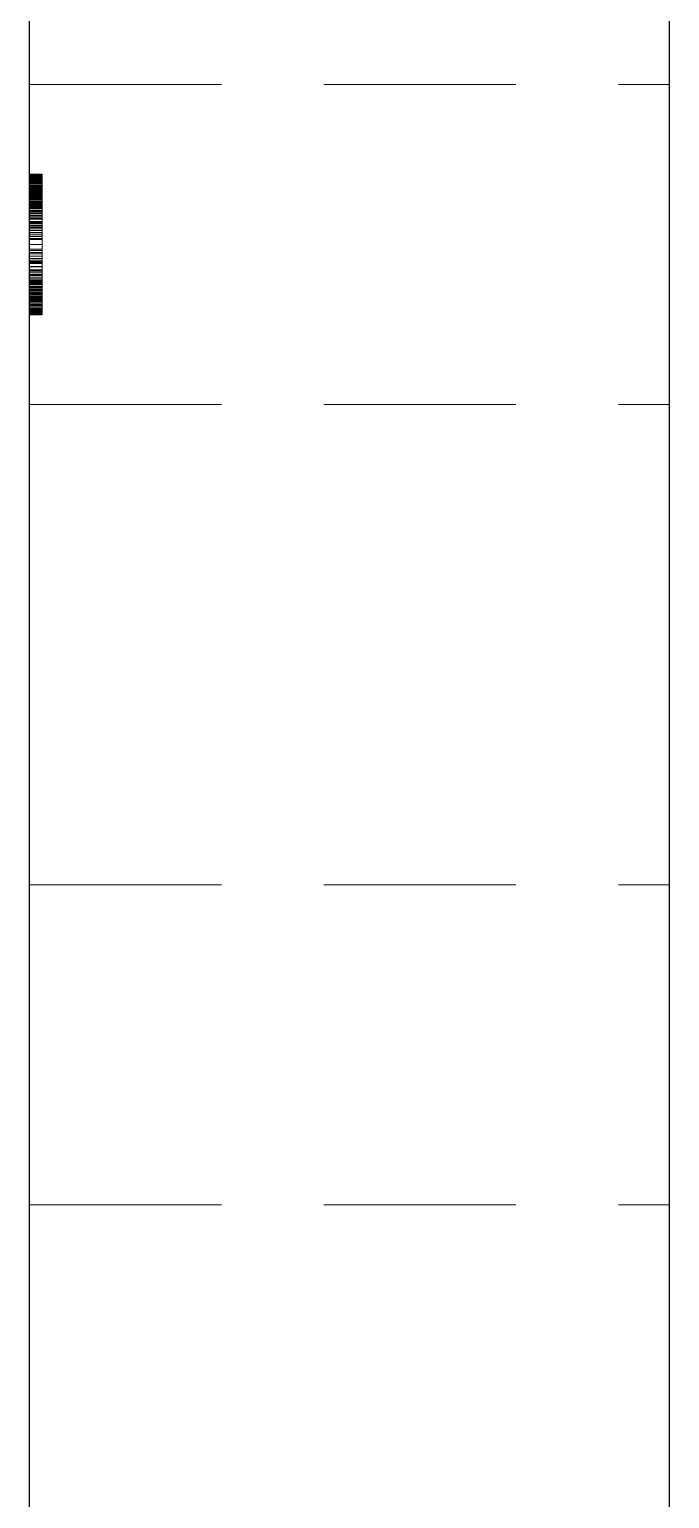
# Paper-space layout '01_三视图' of a CAD drawing. Header units: millimetres. Extents: x 8 to 451, y 8 to 289.
# Drawn here: x 53.92 to 58.93, y 173.67 to 185.14 of the extents above; entities that cross this region are included whole.
import ezdxf

# ---------------------------------------------------------------- set-up
doc = ezdxf.new("R2010")
doc.units = ezdxf.units.MM
doc.linetypes.add('WP_HIDDEN', pattern=[2.3, 1.5, -0.8])
doc.layers.add('HIDDEN', color=7, linetype='WP_HIDDEN', lineweight=13)
doc.layers.add('VISIBLE', color=7, linetype='CONTINUOUS', lineweight=25)

psp = doc.layouts.new('01_三视图')

# ---------------------------------------------------------------- linework, layer by layer
at = {"layer": 'HIDDEN'}
for points in [[(53.925, 182.213), (53.925, 182.244), (53.925, 182.336), (53.925, 182.485), (53.925, 182.683), (53.925, 182.92), (53.925, 183.185), (53.925, 183.463), (53.925, 183.741), (53.925, 184.005), (53.925, 184.242), (53.925, 184.44), (53.925, 184.589), (53.925, 184.681), (53.925, 184.713)], [(53.925, 184.713), (58.925, 184.713)], [(58.925, 182.213), (58.925, 182.244), (58.925, 182.336), (58.925, 182.485), (58.925, 182.683), (58.925, 182.92), (58.925, 183.185), (58.925, 183.463), (58.925, 183.741), (58.925, 184.005), (58.925, 184.242), (58.925, 184.44), (58.925, 184.589), (58.925, 184.681), (58.925, 184.713)], [(53.925, 184.013), (53.925, 184.012)], [(53.925, 184.012), (53.925, 184.013)], [(53.925, 182.931), (53.925, 184.013)], [(53.925, 184.013), (53.925, 183.995)], [(53.925, 184.013), (54.025, 184.013)], [(53.925, 184.012), (53.925, 184.009)], [(53.925, 184.011), (53.925, 184.012)], [(53.925, 184.012), (54.025, 184.012)], [(53.925, 184.012), (54.025, 184.012)], [(53.925, 184.008), (53.925, 184.011)], [(53.925, 184.011), (54.025, 184.011)], [(53.925, 184.009), (53.925, 184.004)], [(53.925, 184.009), (54.025, 184.009)], [(53.925, 184.004), (53.925, 184.008)], [(53.925, 184.008), (53.925, 182.931)], [(53.925, 183.163), (53.925, 184.008)], [(53.925, 184.008), (54.025, 184.008)], [(53.925, 184.008), (54.025, 184.008)], [(53.925, 184.004), (53.925, 183.997)], [(53.925, 183.999), (53.925, 184.004)], [(53.925, 184.004), (54.025, 184.004)], [(53.925, 184.004), (54.025, 184.004)], [(53.925, 183.993), (53.925, 183.999)], [(53.925, 183.999), (54.025, 183.999)], [(53.925, 183.997), (53.925, 183.988)], [(53.925, 183.997), (54.025, 183.997)], [(53.925, 183.995), (53.925, 183.978)], [(53.925, 183.995), (54.025, 183.995)], [(53.925, 183.986), (53.925, 183.993)], [(53.925, 183.993), (54.025, 183.993)], [(53.925, 183.988), (53.925, 183.977)], [(53.925, 183.988), (54.025, 183.988)], [(53.925, 183.978), (53.925, 183.986)], [(53.925, 183.986), (54.025, 183.986)], [(53.925, 183.969), (53.925, 183.978)], [(53.925, 183.978), (53.925, 183.96)], [(53.925, 183.978), (54.025, 183.978)], [(53.925, 183.978), (54.025, 183.978)], [(53.925, 183.977), (53.925, 183.964)], [(53.925, 183.977), (54.025, 183.977)], [(53.925, 183.958), (53.925, 183.969)], [(53.925, 183.969), (54.025, 183.969)], [(53.925, 183.964), (53.925, 183.949)], [(53.925, 183.964), (54.025, 183.964)], [(53.925, 183.96), (53.925, 183.942)], [(53.925, 183.96), (54.025, 183.96)], [(53.925, 183.947), (53.925, 183.958)], [(53.925, 183.958), (54.025, 183.958)], [(53.925, 183.949), (53.925, 183.933)], [(53.925, 183.949), (54.025, 183.949)], [(53.925, 183.935), (53.925, 183.947)], [(53.925, 183.947), (54.025, 183.947)], [(53.925, 183.942), (53.925, 183.924)], [(53.925, 183.942), (54.025, 183.942)], [(53.925, 183.922), (53.925, 183.935)], [(53.925, 183.935), (54.025, 183.935)], [(53.925, 183.933), (53.925, 183.915)], [(53.925, 183.933), (54.025, 183.933)], [(53.925, 183.924), (53.925, 183.906)], [(53.925, 183.924), (54.025, 183.924)], [(53.925, 183.908), (53.925, 183.922)], [(53.925, 183.922), (54.025, 183.922)], [(53.925, 183.915), (53.925, 183.895)], [(53.925, 183.915), (54.025, 183.915)], [(53.925, 183.893), (53.925, 183.908)], [(53.925, 183.908), (54.025, 183.908)], [(54.025, 184.013), (54.025, 184.012)], [(54.025, 184.012), (54.025, 184.013)], [(54.025, 182.931), (54.025, 184.013)], [(54.025, 184.013), (54.025, 183.995)], [(54.025, 184.012), (54.025, 184.009)], [(54.025, 184.011), (54.025, 184.012)], [(54.025, 184.008), (54.025, 184.011)], [(54.025, 184.009), (54.025, 184.004)], [(54.025, 184.004), (54.025, 184.008)], [(54.025, 184.008), (54.025, 182.931)], [(54.025, 183.163), (54.025, 184.008)], [(54.025, 184.004), (54.025, 183.997)], [(54.025, 183.999), (54.025, 184.004)], [(54.025, 183.993), (54.025, 183.999)], [(54.025, 183.997), (54.025, 183.988)], [(54.025, 183.995), (54.025, 183.978)], [(54.025, 183.986), (54.025, 183.993)], [(54.025, 183.988), (54.025, 183.977)], [(54.025, 183.978), (54.025, 183.986)], [(54.025, 183.969), (54.025, 183.978)], [(54.025, 183.978), (54.025, 183.96)], [(54.025, 183.977), (54.025, 183.964)], [(54.025, 183.958), (54.025, 183.969)], [(54.025, 183.964), (54.025, 183.949)], [(54.025, 183.96), (54.025, 183.942)], [(54.025, 183.947), (54.025, 183.958)], [(54.025, 183.949), (54.025, 183.933)], [(54.025, 183.935), (54.025, 183.947)], [(54.025, 183.942), (54.025, 183.924)], [(54.025, 183.922), (54.025, 183.935)], [(54.025, 183.933), (54.025, 183.915)], [(54.025, 183.924), (54.025, 183.906)], [(54.025, 183.908), (54.025, 183.922)], [(54.025, 183.915), (54.025, 183.895)], [(54.025, 183.893), (54.025, 183.908)], [(53.925, 183.906), (53.925, 183.887)], [(53.925, 183.906), (54.025, 183.906)], [(53.925, 183.902), (53.925, 183.903)], [(53.925, 183.903), (54.025, 183.903)], [(53.925, 183.903), (53.925, 183.903)], [(53.925, 183.903), (54.025, 183.903)], [(53.925, 183.903), (53.925, 183.903)], [(53.925, 183.903), (54.025, 183.903)], [(53.925, 183.903), (53.925, 183.902)], [(53.925, 183.9), (53.925, 183.902)], [(53.925, 183.902), (54.025, 183.902)], [(53.925, 183.902), (54.025, 183.902)], [(53.925, 183.902), (53.925, 183.9)], [(53.925, 183.898), (53.925, 183.9)], [(53.925, 183.9), (54.025, 183.9)], [(53.925, 183.9), (54.025, 183.9)], [(53.925, 183.9), (53.925, 183.898)], [(53.925, 183.896), (53.925, 183.898)], [(53.925, 183.898), (54.025, 183.898)], [(53.925, 183.898), (54.025, 183.898)], [(53.925, 183.898), (53.925, 183.895)], [(53.925, 183.892), (53.925, 183.896)], [(53.925, 183.896), (54.025, 183.896)], [(53.925, 183.895), (53.925, 183.873)], [(53.925, 183.895), (54.025, 183.895)], [(53.925, 183.895), (54.025, 183.895)], [(53.925, 183.895), (53.925, 183.891)], [(53.925, 183.877), (53.925, 183.893)], [(53.925, 183.893), (54.025, 183.893)], [(53.925, 183.888), (53.925, 183.892)], [(53.925, 183.892), (54.025, 183.892)], [(53.925, 183.891), (54.025, 183.891)], [(53.925, 183.891), (53.925, 183.886)], [(53.925, 183.884), (53.925, 183.888)], [(53.925, 183.888), (54.025, 183.888)], [(53.925, 183.887), (53.925, 183.869)], [(53.925, 183.887), (54.025, 183.887)], [(53.925, 183.886), (54.025, 183.886)], [(53.925, 183.886), (53.925, 183.881)], [(53.925, 183.879), (53.925, 183.884)], [(53.925, 183.884), (54.025, 183.884)], [(53.925, 183.881), (54.025, 183.881)], [(53.925, 183.881), (53.925, 183.876)], [(53.925, 183.873), (53.925, 183.879)], [(53.925, 183.879), (54.025, 183.879)], [(53.925, 183.86), (53.925, 183.877)], [(53.925, 183.877), (54.025, 183.877)], [(53.925, 183.876), (54.025, 183.876)], [(53.925, 183.876), (53.925, 183.869)], [(53.925, 183.873), (53.925, 183.85)], [(53.925, 183.873), (54.025, 183.873)], [(53.925, 183.867), (53.925, 183.873)], [(53.925, 183.873), (54.025, 183.873)], [(53.925, 183.869), (53.925, 183.85)], [(53.925, 183.869), (54.025, 183.869)], [(53.925, 183.869), (54.025, 183.869)], [(53.925, 183.869), (53.925, 183.862)], [(53.925, 183.86), (53.925, 183.867)], [(53.925, 183.867), (54.025, 183.867)], [(53.925, 183.862), (54.025, 183.862)], [(53.925, 183.862), (53.925, 183.854)], [(53.925, 183.842), (53.925, 183.86)], [(53.925, 183.86), (54.025, 183.86)], [(53.925, 183.852), (53.925, 183.86)], [(53.925, 183.86), (54.025, 183.86)], [(53.925, 183.854), (54.025, 183.854)], [(53.925, 183.854), (53.925, 183.845)], [(53.925, 183.844), (53.925, 183.852)], [(53.925, 183.852), (54.025, 183.852)], [(53.925, 183.85), (53.925, 183.825)], [(53.925, 183.85), (53.925, 183.833)], [(53.925, 183.85), (54.025, 183.85)], [(53.925, 183.85), (54.025, 183.85)], [(53.925, 183.845), (54.025, 183.845)], [(53.925, 183.845), (53.925, 183.836)], [(53.925, 183.826), (53.925, 183.844)], [(53.925, 183.844), (54.025, 183.844)], [(53.925, 183.824), (53.925, 183.842)], [(53.925, 183.842), (54.025, 183.842)], [(53.925, 183.836), (54.025, 183.836)], [(53.925, 183.836), (53.925, 183.826)], [(53.925, 183.833), (53.925, 183.816)], [(53.925, 183.833), (54.025, 183.833)], [(53.925, 183.813), (53.925, 183.826)], [(53.925, 183.826), (54.025, 183.826)], [(53.925, 183.826), (54.025, 183.826)], [(53.925, 183.826), (53.925, 183.816)], [(53.925, 183.825), (53.925, 183.798)], [(53.925, 183.825), (54.025, 183.825)], [(53.925, 183.804), (53.925, 183.824)], [(53.925, 183.824), (54.025, 183.824)], [(53.925, 183.816), (53.925, 183.8)], [(53.925, 183.816), (54.025, 183.816)], [(53.925, 183.816), (54.025, 183.816)], [(53.925, 183.816), (53.925, 183.804)], [(53.925, 183.799), (53.925, 183.813)], [(53.925, 183.813), (54.025, 183.813)], [(53.925, 183.784), (53.925, 183.804)], [(53.925, 183.804), (54.025, 183.804)], [(53.925, 183.804), (54.025, 183.804)], [(53.925, 183.804), (53.925, 183.791)], [(53.925, 183.8), (53.925, 183.785)], [(53.925, 183.8), (54.025, 183.8)], [(53.925, 183.783), (53.925, 183.799)], [(53.925, 183.799), (54.025, 183.799)], [(53.925, 183.798), (53.925, 183.77)], [(53.925, 183.798), (54.025, 183.798)], [(54.025, 183.906), (54.025, 183.887)], [(54.025, 183.902), (54.025, 183.903)], [(54.025, 183.903), (54.025, 183.903)], [(54.025, 183.903), (54.025, 183.903)], [(54.025, 183.903), (54.025, 183.902)], [(54.025, 183.9), (54.025, 183.902)], [(54.025, 183.902), (54.025, 183.9)], [(54.025, 183.898), (54.025, 183.9)], [(54.025, 183.9), (54.025, 183.898)], [(54.025, 183.896), (54.025, 183.898)], [(54.025, 183.898), (54.025, 183.895)], [(54.025, 183.892), (54.025, 183.896)], [(54.025, 183.895), (54.025, 183.873)], [(54.025, 183.895), (54.025, 183.891)], [(54.025, 183.877), (54.025, 183.893)], [(54.025, 183.888), (54.025, 183.892)], [(54.025, 183.891), (54.025, 183.886)], [(54.025, 183.884), (54.025, 183.888)], [(54.025, 183.887), (54.025, 183.869)], [(54.025, 183.886), (54.025, 183.881)], [(54.025, 183.879), (54.025, 183.884)], [(54.025, 183.881), (54.025, 183.876)], [(54.025, 183.873), (54.025, 183.879)], [(54.025, 183.86), (54.025, 183.877)], [(54.025, 183.876), (54.025, 183.869)], [(54.025, 183.873), (54.025, 183.85)], [(54.025, 183.867), (54.025, 183.873)], [(54.025, 183.869), (54.025, 183.85)], [(54.025, 183.869), (54.025, 183.862)], [(54.025, 183.86), (54.025, 183.867)], [(54.025, 183.862), (54.025, 183.854)], [(54.025, 183.842), (54.025, 183.86)], [(54.025, 183.852), (54.025, 183.86)], [(54.025, 183.854), (54.025, 183.845)], [(54.025, 183.844), (54.025, 183.852)], [(54.025, 183.85), (54.025, 183.825)], [(54.025, 183.85), (54.025, 183.833)], [(54.025, 183.845), (54.025, 183.836)], [(54.025, 183.826), (54.025, 183.844)], [(54.025, 183.824), (54.025, 183.842)], [(54.025, 183.836), (54.025, 183.826)], [(54.025, 183.833), (54.025, 183.816)], [(54.025, 183.813), (54.025, 183.826)], [(54.025, 183.826), (54.025, 183.816)], [(54.025, 183.825), (54.025, 183.798)], [(54.025, 183.804), (54.025, 183.824)], [(54.025, 183.816), (54.025, 183.8)], [(54.025, 183.816), (54.025, 183.804)], [(54.025, 183.799), (54.025, 183.813)], [(54.025, 183.784), (54.025, 183.804)], [(54.025, 183.804), (54.025, 183.791)], [(54.025, 183.8), (54.025, 183.785)], [(54.025, 183.783), (54.025, 183.799)], [(54.025, 183.798), (54.025, 183.77)], [(53.925, 183.791), (54.025, 183.791)], [(53.925, 183.791), (53.925, 183.777)], [(53.925, 183.785), (53.925, 183.77)], [(53.925, 183.785), (54.025, 183.785)], [(53.925, 183.762), (53.925, 183.784)], [(53.925, 183.784), (54.025, 183.784)], [(53.925, 183.766), (53.925, 183.783)], [(53.925, 183.783), (54.025, 183.783)], [(53.925, 183.778), (53.925, 182.931)], [(53.925, 183.778), (54.025, 183.778)], [(53.925, 183.777), (54.025, 183.777)], [(53.925, 183.777), (53.925, 183.761)], [(53.925, 183.774), (53.925, 182.931)], [(53.925, 183.762), (53.925, 183.774)], [(53.925, 183.774), (54.025, 183.774)], [(53.925, 183.77), (53.925, 183.74)], [(53.925, 183.77), (53.925, 183.756)], [(53.925, 183.77), (54.025, 183.77)], [(53.925, 183.77), (54.025, 183.77)], [(53.925, 183.748), (53.925, 183.766)], [(53.925, 183.766), (54.025, 183.766)], [(53.925, 183.74), (53.925, 183.762)], [(53.925, 183.751), (53.925, 183.762)], [(53.925, 183.762), (54.025, 183.762)], [(53.925, 183.762), (54.025, 183.762)], [(53.925, 183.761), (54.025, 183.761)], [(53.925, 183.761), (53.925, 183.744)], [(53.925, 183.756), (53.925, 183.742)], [(53.925, 183.756), (54.025, 183.756)], [(53.925, 183.728), (53.925, 183.751)], [(53.925, 183.751), (54.025, 183.751)], [(53.925, 183.729), (53.925, 183.748)], [(53.925, 183.748), (54.025, 183.748)], [(53.925, 183.744), (54.025, 183.744)], [(53.925, 183.744), (53.925, 183.725)], [(53.925, 183.742), (53.925, 183.614)], [(53.925, 183.742), (54.025, 183.742)], [(53.925, 183.717), (53.925, 183.74)], [(53.925, 183.74), (53.925, 183.707)], [(53.925, 183.74), (54.025, 183.74)], [(53.925, 183.74), (54.025, 183.74)], [(53.925, 183.708), (53.925, 183.729)], [(53.925, 183.729), (54.025, 183.729)], [(53.925, 183.706), (53.925, 183.728)], [(53.925, 183.728), (54.025, 183.728)], [(53.925, 183.725), (54.025, 183.725)], [(53.925, 183.725), (53.925, 183.705)], [(53.925, 183.692), (53.925, 183.717)], [(53.925, 183.717), (54.025, 183.717)], [(53.925, 183.686), (53.925, 183.708)], [(53.925, 183.708), (54.025, 183.708)], [(53.925, 183.707), (53.925, 183.672)], [(53.925, 183.707), (54.025, 183.707)], [(53.925, 183.683), (53.925, 183.706)], [(53.925, 183.706), (54.025, 183.706)], [(53.925, 183.705), (54.025, 183.705)], [(53.925, 183.705), (53.925, 183.684)], [(53.925, 183.666), (53.925, 183.692)], [(53.925, 183.692), (54.025, 183.692)], [(53.925, 183.663), (53.925, 183.686)], [(53.925, 183.686), (54.025, 183.686)], [(53.925, 183.684), (54.025, 183.684)], [(53.925, 183.684), (53.925, 183.661)], [(53.925, 183.661), (53.925, 183.683)], [(53.925, 183.683), (54.025, 183.683)], [(54.025, 183.791), (54.025, 183.777)], [(54.025, 183.785), (54.025, 183.77)], [(54.025, 183.762), (54.025, 183.784)], [(54.025, 183.766), (54.025, 183.783)], [(54.025, 182.931), (54.025, 183.778)], [(54.025, 183.777), (54.025, 183.761)], [(54.025, 183.774), (54.025, 182.931)], [(54.025, 183.762), (54.025, 183.774)], [(54.025, 183.77), (54.025, 183.74)], [(54.025, 183.77), (54.025, 183.756)], [(54.025, 183.748), (54.025, 183.766)], [(54.025, 183.74), (54.025, 183.762)], [(54.025, 183.751), (54.025, 183.762)], [(54.025, 183.761), (54.025, 183.744)], [(54.025, 183.756), (54.025, 183.742)], [(54.025, 183.728), (54.025, 183.751)], [(54.025, 183.729), (54.025, 183.748)], [(54.025, 183.744), (54.025, 183.725)], [(54.025, 183.742), (54.025, 183.614)], [(54.025, 183.74), (54.025, 183.707)], [(54.025, 183.717), (54.025, 183.74)], [(54.025, 183.708), (54.025, 183.729)], [(54.025, 183.706), (54.025, 183.728)], [(54.025, 183.725), (54.025, 183.705)], [(54.025, 183.692), (54.025, 183.717)], [(54.025, 183.686), (54.025, 183.708)], [(54.025, 183.707), (54.025, 183.672)], [(54.025, 183.683), (54.025, 183.706)], [(54.025, 183.705), (54.025, 183.684)], [(54.025, 183.666), (54.025, 183.692)], [(54.025, 183.663), (54.025, 183.686)], [(54.025, 183.684), (54.025, 183.661)], [(54.025, 183.661), (54.025, 183.683)], [(53.925, 183.672), (53.925, 183.635)], [(53.925, 183.672), (54.025, 183.672)], [(53.925, 183.637), (53.925, 183.666)], [(53.925, 183.666), (54.025, 183.666)], [(53.925, 183.638), (53.925, 183.663)], [(53.925, 183.663), (54.025, 183.663)], [(53.925, 183.643), (53.925, 183.661)], [(53.925, 183.661), (54.025, 183.661)], [(53.925, 183.661), (54.025, 183.661)], [(53.925, 183.661), (53.925, 183.637)], [(53.925, 183.627), (53.925, 183.643)], [(53.925, 183.643), (54.025, 183.643)], [(53.925, 183.612), (53.925, 183.638)], [(53.925, 183.638), (54.025, 183.638)], [(53.925, 183.606), (53.925, 183.637)], [(53.925, 183.637), (54.025, 183.637)], [(53.925, 183.637), (54.025, 183.637)], [(53.925, 183.637), (53.925, 183.611)], [(53.925, 183.635), (53.925, 183.595)], [(53.925, 183.635), (54.025, 183.635)], [(53.925, 183.614), (53.925, 183.627)], [(53.925, 183.627), (54.025, 183.627)], [(53.925, 183.614), (54.025, 183.614)], [(53.925, 183.585), (53.925, 183.612)], [(53.925, 183.612), (54.025, 183.612)], [(53.925, 183.611), (54.025, 183.611)], [(53.925, 183.611), (53.925, 183.584)], [(53.925, 183.573), (53.925, 183.606)], [(53.925, 183.606), (54.025, 183.606)], [(53.925, 183.595), (53.925, 183.553)], [(53.925, 183.595), (54.025, 183.595)], [(53.925, 183.556), (53.925, 183.585)], [(53.925, 183.585), (54.025, 183.585)], [(53.925, 183.584), (54.025, 183.584)], [(53.925, 183.584), (53.925, 183.526)], [(53.925, 183.538), (53.925, 183.573)], [(53.925, 183.573), (54.025, 183.573)], [(54.025, 183.672), (54.025, 183.635)], [(54.025, 183.637), (54.025, 183.666)], [(54.025, 183.638), (54.025, 183.663)], [(54.025, 183.643), (54.025, 183.661)], [(54.025, 183.661), (54.025, 183.637)], [(54.025, 183.627), (54.025, 183.643)], [(54.025, 183.612), (54.025, 183.638)], [(54.025, 183.606), (54.025, 183.637)], [(54.025, 183.637), (54.025, 183.611)], [(54.025, 183.635), (54.025, 183.595)], [(54.025, 183.614), (54.025, 183.627)], [(54.025, 183.585), (54.025, 183.612)], [(54.025, 183.611), (54.025, 183.584)], [(54.025, 183.573), (54.025, 183.606)], [(54.025, 183.595), (54.025, 183.553)], [(54.025, 183.556), (54.025, 183.585)], [(54.025, 183.584), (54.025, 183.526)], [(54.025, 183.538), (54.025, 183.573)], [(53.925, 183.526), (53.925, 183.556)], [(53.925, 183.556), (54.025, 183.556)], [(53.925, 183.553), (53.925, 183.509)], [(53.925, 183.553), (54.025, 183.553)], [(53.925, 183.501), (53.925, 183.538)], [(53.925, 183.538), (54.025, 183.538)], [(53.925, 183.462), (53.925, 183.526)], [(53.925, 183.526), (54.025, 183.526)], [(53.925, 183.509), (53.925, 183.462)], [(53.925, 183.509), (54.025, 183.509)], [(53.925, 183.462), (53.925, 183.501)], [(53.925, 183.501), (54.025, 183.501)], [(53.925, 183.416), (53.925, 183.462)], [(53.925, 183.462), (53.925, 183.425)], [(53.925, 183.462), (54.025, 183.462)], [(53.925, 183.399), (53.925, 183.462)], [(53.925, 183.462), (53.925, 183.399)], [(54.025, 183.526), (54.025, 183.556)], [(54.025, 183.553), (54.025, 183.509)], [(54.025, 183.501), (54.025, 183.538)], [(54.025, 183.462), (54.025, 183.526)], [(54.025, 183.509), (54.025, 183.462)], [(54.025, 183.462), (54.025, 183.501)], [(54.025, 183.462), (54.025, 183.425)], [(54.025, 183.416), (54.025, 183.462)], [(54.025, 183.399), (54.025, 183.462)], [(54.025, 183.462), (54.025, 183.399)], [(53.925, 183.425), (53.925, 183.389)], [(53.925, 183.425), (54.025, 183.425)], [(53.925, 183.372), (53.925, 183.416)], [(53.925, 183.416), (54.025, 183.416)], [(53.925, 183.341), (53.925, 183.399)], [(53.925, 183.399), (54.025, 183.399)], [(53.925, 183.399), (54.025, 183.399)], [(53.925, 183.399), (53.925, 183.341)], [(53.925, 183.389), (53.925, 183.354)], [(53.925, 183.389), (54.025, 183.389)], [(53.925, 183.33), (53.925, 183.372)], [(53.925, 183.372), (54.025, 183.372)], [(53.925, 183.354), (53.925, 183.321)], [(53.925, 183.354), (54.025, 183.354)], [(53.925, 183.314), (53.925, 183.341)], [(53.925, 183.341), (54.025, 183.341)], [(53.925, 183.341), (54.025, 183.341)], [(53.925, 183.341), (53.925, 183.314)], [(54.025, 183.425), (54.025, 183.389)], [(54.025, 183.372), (54.025, 183.416)], [(54.025, 183.341), (54.025, 183.399)], [(54.025, 183.399), (54.025, 183.341)], [(54.025, 183.389), (54.025, 183.354)], [(54.025, 183.33), (54.025, 183.372)], [(54.025, 183.354), (54.025, 183.321)], [(54.025, 183.314), (54.025, 183.341)], [(54.025, 183.341), (54.025, 183.314)], [(53.925, 183.291), (53.925, 183.33)], [(53.925, 183.33), (54.025, 183.33)], [(53.925, 183.321), (53.925, 183.289)], [(53.925, 183.321), (54.025, 183.321)], [(53.925, 183.288), (53.925, 183.314)], [(53.925, 183.314), (54.025, 183.314)], [(53.925, 183.314), (54.025, 183.314)], [(53.925, 183.314), (53.925, 183.289)], [(53.925, 183.254), (53.925, 183.291)], [(53.925, 183.291), (54.025, 183.291)], [(53.925, 183.289), (53.925, 183.258)], [(53.925, 183.289), (54.025, 183.289)], [(53.925, 183.289), (54.025, 183.289)], [(53.925, 183.289), (53.925, 183.265)], [(53.925, 183.264), (53.925, 183.288)], [(53.925, 183.288), (54.025, 183.288)], [(53.925, 183.265), (54.025, 183.265)], [(53.925, 183.265), (53.925, 183.242)], [(53.925, 183.241), (53.925, 183.264)], [(53.925, 183.264), (54.025, 183.264)], [(53.925, 183.258), (53.925, 183.229)], [(53.925, 183.258), (54.025, 183.258)], [(53.925, 183.219), (53.925, 183.254)], [(53.925, 183.254), (54.025, 183.254)], [(53.925, 183.242), (54.025, 183.242)], [(53.925, 183.242), (53.925, 183.221)], [(53.925, 183.22), (53.925, 183.241)], [(53.925, 183.241), (54.025, 183.241)], [(53.925, 183.229), (53.925, 183.201)], [(53.925, 183.229), (54.025, 183.229)], [(53.925, 183.221), (54.025, 183.221)], [(53.925, 183.221), (53.925, 183.201)], [(53.925, 183.2), (53.925, 183.22)], [(53.925, 183.22), (54.025, 183.22)], [(53.925, 183.187), (53.925, 183.219)], [(53.925, 183.219), (54.025, 183.219)], [(54.025, 183.291), (54.025, 183.33)], [(54.025, 183.321), (54.025, 183.289)], [(54.025, 183.288), (54.025, 183.314)], [(54.025, 183.314), (54.025, 183.289)], [(54.025, 183.254), (54.025, 183.291)], [(54.025, 183.289), (54.025, 183.258)], [(54.025, 183.289), (54.025, 183.265)], [(54.025, 183.264), (54.025, 183.288)], [(54.025, 183.265), (54.025, 183.242)], [(54.025, 183.241), (54.025, 183.264)], [(54.025, 183.258), (54.025, 183.229)], [(54.025, 183.219), (54.025, 183.254)], [(54.025, 183.242), (54.025, 183.221)], [(54.025, 183.22), (54.025, 183.241)], [(54.025, 183.229), (54.025, 183.201)], [(54.025, 183.221), (54.025, 183.201)], [(54.025, 183.2), (54.025, 183.22)], [(54.025, 183.187), (54.025, 183.219)], [(53.925, 183.201), (53.925, 183.174)], [(53.925, 183.201), (54.025, 183.201)], [(53.925, 183.201), (54.025, 183.201)], [(53.925, 183.201), (53.925, 183.182)], [(53.925, 183.181), (53.925, 183.2)], [(53.925, 183.2), (54.025, 183.2)], [(53.925, 183.156), (53.925, 183.187)], [(53.925, 183.187), (54.025, 183.187)], [(53.925, 183.182), (54.025, 183.182)], [(53.925, 183.182), (53.925, 183.165)], [(53.925, 183.164), (53.925, 183.181)], [(53.925, 183.181), (54.025, 183.181)], [(53.925, 183.174), (53.925, 183.149)], [(53.925, 183.174), (54.025, 183.174)], [(53.925, 183.165), (54.025, 183.165)], [(53.925, 183.165), (53.925, 183.149)], [(53.925, 183.148), (53.925, 183.164)], [(53.925, 183.164), (54.025, 183.164)], [(53.925, 183.163), (54.025, 183.163)], [(53.925, 183.128), (53.925, 183.156)], [(53.925, 183.156), (54.025, 183.156)], [(53.925, 183.149), (53.925, 183.125)], [(53.925, 183.149), (54.025, 183.149)], [(53.925, 183.149), (54.025, 183.149)], [(53.925, 183.149), (53.925, 183.134)], [(53.925, 183.134), (53.925, 183.148)], [(53.925, 183.148), (54.025, 183.148)], [(53.925, 183.121), (53.925, 183.134)], [(53.925, 183.134), (54.025, 183.134)], [(53.925, 183.134), (54.025, 183.134)], [(53.925, 183.134), (53.925, 183.121)], [(53.925, 183.101), (53.925, 183.128)], [(53.925, 183.128), (54.025, 183.128)], [(53.925, 183.125), (53.925, 183.102)], [(53.925, 183.125), (54.025, 183.125)], [(53.925, 183.109), (53.925, 183.121)], [(53.925, 183.121), (54.025, 183.121)], [(53.925, 183.121), (54.025, 183.121)], [(53.925, 183.121), (53.925, 183.11)], [(53.925, 183.11), (54.025, 183.11)], [(53.925, 183.11), (53.925, 183.099)], [(53.925, 183.109), (54.025, 183.109)], [(53.925, 183.089), (53.925, 183.109)], [(54.025, 183.201), (54.025, 183.174)], [(54.025, 183.201), (54.025, 183.182)], [(54.025, 183.181), (54.025, 183.2)], [(54.025, 183.156), (54.025, 183.187)], [(54.025, 183.182), (54.025, 183.165)], [(54.025, 183.164), (54.025, 183.181)], [(54.025, 183.174), (54.025, 183.149)], [(54.025, 183.165), (54.025, 183.149)], [(54.025, 183.148), (54.025, 183.164)], [(54.025, 183.128), (54.025, 183.156)], [(54.025, 183.149), (54.025, 183.125)], [(54.025, 183.149), (54.025, 183.134)], [(54.025, 183.134), (54.025, 183.148)], [(54.025, 183.121), (54.025, 183.134)], [(54.025, 183.134), (54.025, 183.121)], [(54.025, 183.101), (54.025, 183.128)], [(54.025, 183.125), (54.025, 183.102)], [(54.025, 183.109), (54.025, 183.121)], [(54.025, 183.121), (54.025, 183.11)], [(54.025, 183.11), (54.025, 183.099)], [(54.025, 183.089), (54.025, 183.109)], [(53.925, 183.102), (53.925, 183.081)], [(53.925, 183.102), (54.025, 183.102)], [(53.925, 183.076), (53.925, 183.101)], [(53.925, 183.101), (54.025, 183.101)], [(53.925, 183.099), (54.025, 183.099)], [(53.925, 183.099), (53.925, 183.089)], [(53.925, 183.089), (54.025, 183.089)], [(53.925, 183.089), (53.925, 183.08)], [(53.925, 183.079), (53.925, 183.089)], [(53.925, 183.089), (54.025, 183.089)], [(53.925, 183.081), (53.925, 183.061)], [(53.925, 183.081), (54.025, 183.081)], [(53.925, 183.08), (54.025, 183.08)], [(53.925, 183.08), (53.925, 183.071)], [(53.925, 183.071), (53.925, 183.079)], [(53.925, 183.079), (54.025, 183.079)], [(53.925, 183.053), (53.925, 183.076)], [(53.925, 183.076), (54.025, 183.076)], [(53.925, 183.071), (54.025, 183.071)], [(53.925, 183.071), (53.925, 183.063)], [(53.925, 183.063), (53.925, 183.071)], [(53.925, 183.071), (54.025, 183.071)], [(53.925, 183.063), (54.025, 183.063)], [(53.925, 183.063), (53.925, 183.056)], [(53.925, 183.056), (53.925, 183.063)], [(53.925, 183.063), (54.025, 183.063)], [(53.925, 183.061), (53.925, 183.042)], [(53.925, 183.061), (54.025, 183.061)], [(53.925, 183.056), (54.025, 183.056)], [(53.925, 183.056), (53.925, 183.049)], [(53.925, 183.049), (53.925, 183.056)], [(53.925, 183.056), (54.025, 183.056)], [(53.925, 183.031), (53.925, 183.053)], [(53.925, 183.053), (54.025, 183.053)], [(53.925, 183.049), (54.025, 183.049)], [(53.925, 183.049), (53.925, 183.043)], [(53.925, 183.043), (53.925, 183.049)], [(53.925, 183.049), (54.025, 183.049)], [(53.925, 183.043), (54.025, 183.043)], [(53.925, 183.043), (53.925, 183.038)], [(53.925, 183.038), (53.925, 183.043)], [(53.925, 183.043), (54.025, 183.043)], [(53.925, 183.042), (53.925, 183.024)], [(53.925, 183.042), (54.025, 183.042)], [(53.925, 183.038), (54.025, 183.038)], [(53.925, 183.038), (53.925, 183.034)], [(53.925, 183.034), (53.925, 183.038)], [(53.925, 183.038), (54.025, 183.038)], [(53.925, 183.034), (54.025, 183.034)], [(53.925, 183.034), (53.925, 183.03)], [(53.925, 183.03), (53.925, 183.034)], [(53.925, 183.034), (54.025, 183.034)], [(53.925, 183.011), (53.925, 183.031)], [(53.925, 183.031), (54.025, 183.031)], [(53.925, 183.03), (54.025, 183.03)], [(53.925, 183.03), (53.925, 183.027)], [(53.925, 183.027), (53.925, 183.03)], [(53.925, 183.03), (54.025, 183.03)], [(53.925, 183.027), (54.025, 183.027)], [(53.925, 183.027), (53.925, 183.025)], [(53.925, 183.025), (53.925, 183.027)], [(53.925, 183.027), (54.025, 183.027)], [(53.925, 183.025), (54.025, 183.025)], [(53.925, 183.025), (53.925, 183.023)], [(53.925, 183.023), (53.925, 183.025)], [(53.925, 183.025), (54.025, 183.025)], [(53.925, 183.024), (53.925, 183.011)], [(53.925, 183.024), (54.025, 183.024)], [(53.925, 183.023), (54.025, 183.023)], [(53.925, 183.023), (53.925, 183.022)], [(53.925, 183.022), (53.925, 183.023)], [(53.925, 183.023), (54.025, 183.023)], [(53.925, 183.022), (54.025, 183.022)], [(53.925, 183.022), (53.925, 183.021)], [(53.925, 183.021), (53.925, 183.022)], [(53.925, 183.022), (54.025, 183.022)], [(53.925, 183.021), (54.025, 183.021)], [(53.925, 182.993), (53.925, 183.011)], [(53.925, 183.011), (53.925, 182.998)], [(53.925, 183.011), (54.025, 183.011)], [(53.925, 183.011), (54.025, 183.011)], [(53.925, 182.998), (53.925, 182.986)], [(53.925, 182.998), (54.025, 182.998)], [(53.925, 182.976), (53.925, 182.993)], [(53.925, 182.993), (54.025, 182.993)], [(54.025, 183.102), (54.025, 183.081)], [(54.025, 183.076), (54.025, 183.101)], [(54.025, 183.099), (54.025, 183.089)], [(54.025, 183.089), (54.025, 183.08)], [(54.025, 183.079), (54.025, 183.089)], [(54.025, 183.081), (54.025, 183.061)], [(54.025, 183.08), (54.025, 183.071)], [(54.025, 183.071), (54.025, 183.079)], [(54.025, 183.053), (54.025, 183.076)], [(54.025, 183.071), (54.025, 183.063)], [(54.025, 183.063), (54.025, 183.071)], [(54.025, 183.063), (54.025, 183.056)], [(54.025, 183.056), (54.025, 183.063)], [(54.025, 183.061), (54.025, 183.042)], [(54.025, 183.056), (54.025, 183.049)], [(54.025, 183.049), (54.025, 183.056)], [(54.025, 183.031), (54.025, 183.053)], [(54.025, 183.049), (54.025, 183.043)], [(54.025, 183.043), (54.025, 183.049)], [(54.025, 183.043), (54.025, 183.038)], [(54.025, 183.038), (54.025, 183.043)], [(54.025, 183.042), (54.025, 183.024)], [(54.025, 183.038), (54.025, 183.034)], [(54.025, 183.034), (54.025, 183.038)], [(54.025, 183.034), (54.025, 183.03)], [(54.025, 183.03), (54.025, 183.034)], [(54.025, 183.011), (54.025, 183.031)], [(54.025, 183.03), (54.025, 183.027)], [(54.025, 183.027), (54.025, 183.03)], [(54.025, 183.027), (54.025, 183.025)], [(54.025, 183.025), (54.025, 183.027)], [(54.025, 183.025), (54.025, 183.023)], [(54.025, 183.023), (54.025, 183.025)], [(54.025, 183.024), (54.025, 183.011)], [(54.025, 183.023), (54.025, 183.022)], [(54.025, 183.022), (54.025, 183.023)], [(54.025, 183.022), (54.025, 183.021)], [(54.025, 183.021), (54.025, 183.022)], [(54.025, 183.011), (54.025, 182.998)], [(54.025, 182.993), (54.025, 183.011)], [(54.025, 182.998), (54.025, 182.986)], [(54.025, 182.976), (54.025, 182.993)], [(53.925, 182.986), (53.925, 182.976)], [(53.925, 182.986), (54.025, 182.986)], [(53.925, 182.961), (53.925, 182.976)], [(53.925, 182.976), (53.925, 182.965)], [(53.925, 182.976), (54.025, 182.976)], [(53.925, 182.976), (54.025, 182.976)], [(53.925, 182.965), (53.925, 182.956)], [(53.925, 182.965), (54.025, 182.965)], [(53.925, 182.948), (53.925, 182.961)], [(53.925, 182.961), (54.025, 182.961)], [(53.925, 182.956), (53.925, 182.948)], [(53.925, 182.956), (54.025, 182.956)], [(53.925, 182.938), (53.925, 182.948)], [(53.925, 182.948), (53.925, 182.941)], [(53.925, 182.948), (54.025, 182.948)], [(53.925, 182.948), (54.025, 182.948)], [(53.925, 182.941), (53.925, 182.934)], [(53.925, 182.941), (54.025, 182.941)], [(53.925, 182.929), (53.925, 182.938)], [(53.925, 182.938), (54.025, 182.938)], [(53.925, 182.934), (53.925, 182.928)], [(53.925, 182.934), (54.025, 182.934)], [(53.925, 182.931), (54.025, 182.931)], [(53.925, 182.922), (53.925, 182.929)], [(53.925, 182.929), (54.025, 182.929)], [(53.925, 182.928), (53.925, 182.924)], [(53.925, 182.928), (54.025, 182.928)], [(53.925, 182.924), (53.925, 182.92)], [(53.925, 182.924), (54.025, 182.924)], [(53.925, 182.917), (53.925, 182.922)], [(53.925, 182.922), (54.025, 182.922)], [(53.925, 182.92), (53.925, 182.917)], [(53.925, 182.92), (54.025, 182.92)], [(53.925, 182.914), (53.925, 182.917)], [(53.925, 182.917), (53.925, 182.914)], [(53.925, 182.917), (54.025, 182.917)], [(53.925, 182.917), (54.025, 182.917)], [(53.925, 182.913), (53.925, 182.914)], [(53.925, 182.914), (53.925, 182.913)], [(53.925, 182.914), (54.025, 182.914)], [(53.925, 182.914), (54.025, 182.914)], [(53.925, 182.913), (53.925, 182.913)], [(53.925, 182.913), (54.025, 182.913)], [(53.925, 182.913), (54.025, 182.913)], [(54.025, 182.986), (54.025, 182.976)], [(54.025, 182.976), (54.025, 182.965)], [(54.025, 182.961), (54.025, 182.976)], [(54.025, 182.965), (54.025, 182.956)], [(54.025, 182.948), (54.025, 182.961)], [(54.025, 182.956), (54.025, 182.948)], [(54.025, 182.948), (54.025, 182.941)], [(54.025, 182.938), (54.025, 182.948)], [(54.025, 182.941), (54.025, 182.934)], [(54.025, 182.929), (54.025, 182.938)], [(54.025, 182.934), (54.025, 182.928)], [(54.025, 182.922), (54.025, 182.929)], [(54.025, 182.928), (54.025, 182.924)], [(54.025, 182.924), (54.025, 182.92)], [(54.025, 182.917), (54.025, 182.922)], [(54.025, 182.92), (54.025, 182.917)], [(54.025, 182.917), (54.025, 182.914)], [(54.025, 182.914), (54.025, 182.917)], [(54.025, 182.914), (54.025, 182.913)], [(54.025, 182.913), (54.025, 182.914)], [(54.025, 182.913), (54.025, 182.913)], [(53.925, 182.213), (58.925, 182.213)], [(53.925, 175.963), (53.925, 175.994), (53.925, 176.086), (53.925, 176.235), (53.925, 176.433), (53.925, 176.67), (53.925, 176.935), (53.925, 177.213), (53.925, 177.491), (53.925, 177.755), (53.925, 177.992), (53.925, 178.19), (53.925, 178.339), (53.925, 178.431), (53.925, 178.463)], [(53.925, 178.463), (58.925, 178.463)], [(58.925, 175.963), (58.925, 175.994), (58.925, 176.086), (58.925, 176.235), (58.925, 176.433), (58.925, 176.67), (58.925, 176.935), (58.925, 177.213), (58.925, 177.491), (58.925, 177.755), (58.925, 177.992), (58.925, 178.19), (58.925, 178.339), (58.925, 178.431), (58.925, 178.463)], [(53.925, 175.963), (58.925, 175.963)]]:
    psp.add_lwpolyline(points, dxfattribs=at)
at = {"layer": 'VISIBLE'}
for points in [[(53.925, 140.25), (53.925, 246.25)], [(58.925, 138.75), (58.925, 246.25)]]:
    psp.add_lwpolyline(points, dxfattribs=at)

doc.saveas('drawing.dxf')
